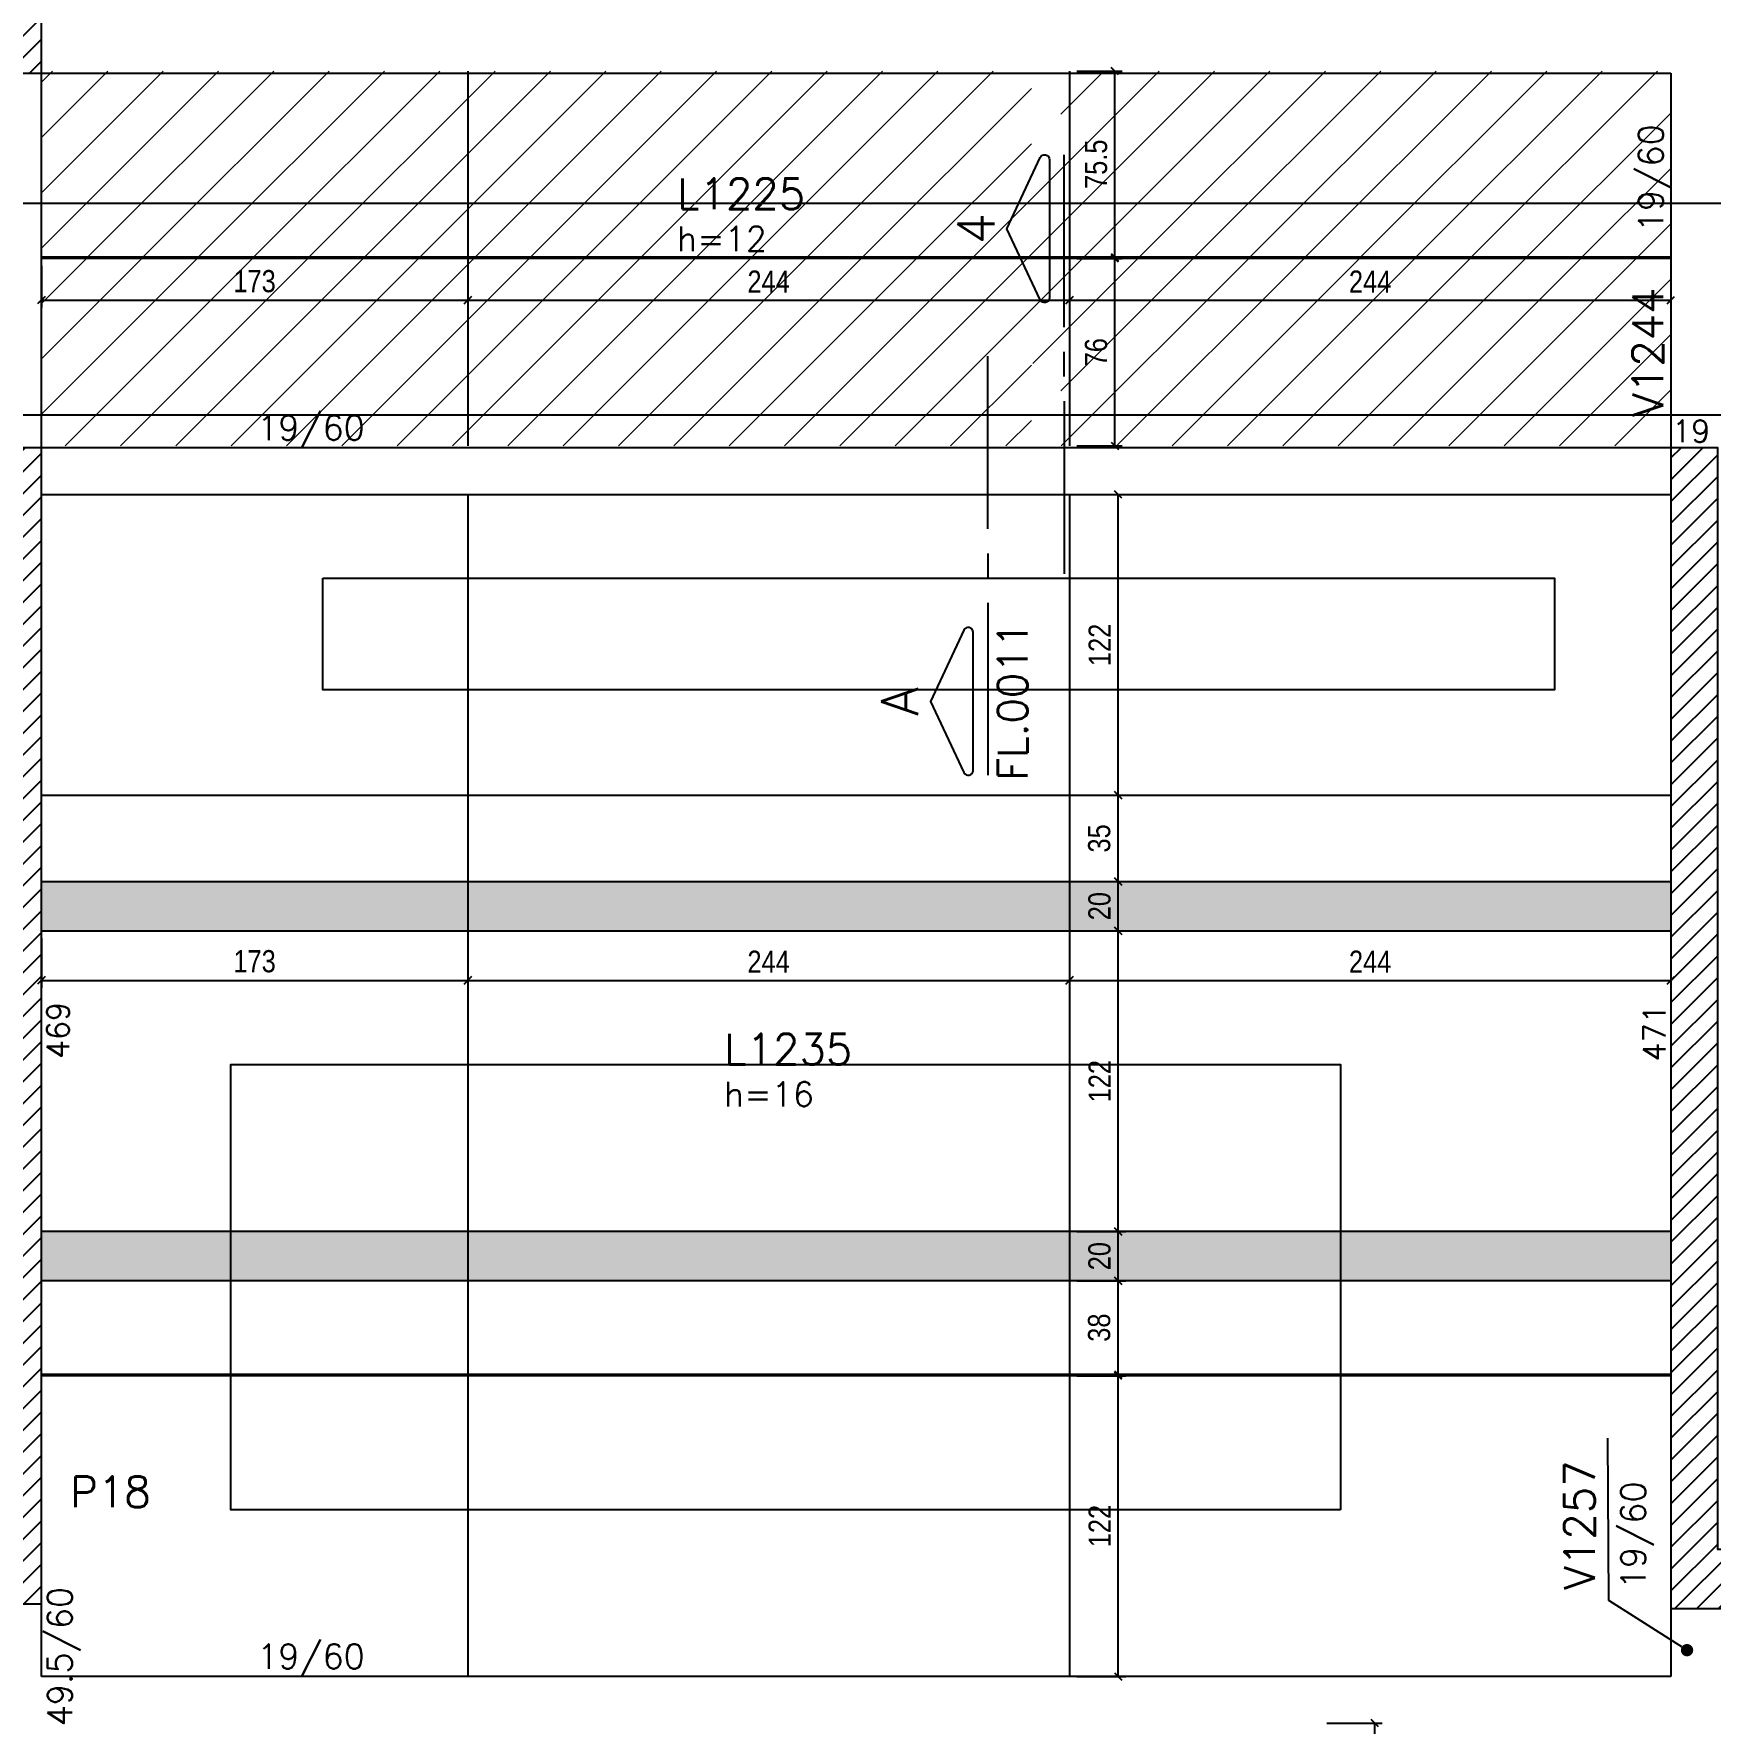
# Model space of a CAD drawing. Extents: x -3557 to 8661, y -614 to 3008.
# Drawn here: x -1396 to -716, y 492 to 1177 of the extents above; entities that cross this region are included whole.
import ezdxf
from ezdxf import colors
from ezdxf.entities.mleader import LeaderData, LeaderLine
from ezdxf.enums import TextEntityAlignment as Align
from ezdxf.math import Vec2, Vec3

# ---------------------------------------------------------------- set-up
doc = ezdxf.new("R2010")
doc.units = 0
for name, color, linetype in [('242', 12, 'Continuous'), ('COTA', 241, 'Continuous'), ('F-AUX-RED', 1, 'Continuous'), ('F-CORTE-INDICAÇÃO', 4, 'Continuous'), ('F-LAJES-DIM', 2, 'Continuous'), ('F-LAJES-NOME', 4, 'Continuous'), ('F-PILARES-DIM', 172, 'Continuous'), ('F-PILARES-HACH', 174, 'Continuous'), ('F-PILARES-NOME', 170, 'Continuous'), ('F-PILARES-S', 170, 'Continuous'), ('F-VIGAS', 3, 'Continuous'), ('F-VIGAS-DIM', 2, 'Continuous'), ('F-VIGAS-NOME', 4, 'Continuous'), ('Painéis', 200, 'Continuous')]:
    doc.layers.add(name, color=color, linetype=linetype)
doc.layers.add('Hachura', color=251, linetype='Continuous', lineweight=9)
doc.styles.add('COTA TECNICA-50', font='techl___.ttf', dxfattribs={"height": 9})
doc.styles.add('MCP', font='romans.shx')
doc.styles.add('ROMANS', font='romans.shx')
doc.styles.get("Standard").update_dxf_attribs({"font": 'arial.ttf'})
doc.dimstyles.new('COTA PAINEL-50', dxfattribs={"dimtxt": 9, "dimasz": 3, "dimexe": 3, "dimexo": 3, "dimgap": 3, "dimtad": 1, "dimdec": 1, "dimzin": 12, "dimdsep": 46, "dimtxsty": 'COTA TECNICA-50', "dimblk1": 'OBLIQUE', "dimblk2": 'OBLIQUE', "dimsah": 1, "dimcen": 0.9, "dimclrd": 4, "dimclre": 4, "dimclrt": 240, "dimadec": 1, "dimazin": 3, "dimtfac": 1, "dimtdec": 1, "dimtmove": 0, "dimatfit": 3, "dimfxl": 1, "dimtolj": 1, "dimtzin": 12, "dimarcsym": 0})
pattern_1 = [(45, (-2007.842, 515.9404), (-4.419417, 4.419417), [])]

# ---------------------------------------------------------------- blocks, each defined once
blk = doc.blocks.new('*U15')
at = {"layer": 'F-CORTE-INDICAÇÃO'}
for p, q in [((70, 0), (0, 0)), ((80, 0), (90, 0)), ((100, 0), (170, 0))]:
    blk.add_line(p, q, dxfattribs=at)
blk.add_lwpolyline([(112, 6, -0.802585), (111.15, 9.81), (140, 23.26), (168.85, 9.81, -0.802585), (168, 6)], format="xyb", close=True, dxfattribs=at)
at = {"layer": 'F-CORTE-INDICAÇÃO', "style": 'ROMANS'}
blk.add_attdef('CORTE', text='', height=15, dxfattribs=at).set_placement((140, 35.76), align=Align.MIDDLE_CENTER)
at = {"layer": 'F-CORTE-INDICAÇÃO', "color": 2, "style": 'ROMANS'}
blk.add_attdef('FOLHA', text='', height=12, dxfattribs=at).set_placement((140, -10), align=Align.MIDDLE_CENTER)
blk = doc.blocks.new('*U8')
at = {"layer": 'F-CORTE-INDICAÇÃO'}
for p, q in [((-100, 0), (-170, 0)), ((-80, 0), (-90, 0)), ((-70, 0), (0, 0))]:
    blk.add_line(p, q, dxfattribs=at)
blk.add_lwpolyline([(-112, 6, 0.802585), (-111.15, 9.81), (-140, 23.26), (-168.85, 9.81, 0.802585), (-168, 6)], format="xyb", close=True, dxfattribs=at)
at = {"layer": 'F-CORTE-INDICAÇÃO', "style": 'ROMANS'}
blk.add_attdef('CORTE', text='', height=15, dxfattribs=at).set_placement((-140, 35.76), align=Align.MIDDLE_CENTER)
at = {"layer": 'F-CORTE-INDICAÇÃO', "color": 2, "style": 'ROMANS'}
blk.add_attdef('FOLHA', text='', height=12, dxfattribs=at).set_placement((-140, -10), align=Align.MIDDLE_CENTER)
blk = doc.blocks.new('_Dot')
at = {"color": 0, "linetype": 'ByBlock', "lineweight": -2}
blk.add_line((-0.5, 0), (-1, 0), dxfattribs=at)
at = {"color": 0, "linetype": 'ByBlock', "const_width": 0.5}
blk.add_lwpolyline([(-0.25, 0, 1), (0.25, 0, 1)], format="xyb", close=True, dxfattribs=at)
blk = doc.blocks.new('_Oblique')
at = {"color": 0, "linetype": 'ByBlock', "lineweight": -2}
blk.add_line((-0.5, -0.5), (0.5, 0.5), dxfattribs=at)
blk = doc.blocks.new('*D177')
at = {"layer": 'COTA', "color": 4, "lineweight": -2, "transparency": 16777216}
for p, q in [((-1392.84, 1083.2), (-1392.84, 1066.28)), ((-1219.84, 1083.2), (-1219.84, 1066.28)), ((-1392.84, 1069.28), (-1219.84, 1069.28))]:
    blk.add_line(p, q, dxfattribs=at)
at = {"layer": 'Defpoints', "color": 0, "transparency": 16777216}
for p in [(-1392.84, 1086.2), (-1219.84, 1086.2), (-1219.84, 1069.28)]:
    blk.add_point(p, dxfattribs=at)
at = {"layer": 'COTA', "color": 4, "lineweight": -2, "transparency": 16777216, "xscale": 3, "yscale": 3, "zscale": 3, "rotation": 180}
blk.add_blockref('_Oblique', (-1392.84, 1069.28), dxfattribs=at)
at = {"layer": 'COTA', "color": 4, "lineweight": -2, "transparency": 16777216, "xscale": 3, "yscale": 3, "zscale": 3}
blk.add_blockref('_Oblique', (-1219.84, 1069.28), dxfattribs=at)
at = {"layer": 'COTA', "color": 240, "transparency": 16777216, "insert": (-1306.34, 1076.97), "char_height": 9, "attachment_point": 5, "style": 'COTA TECNICA-50'}
blk.add_mtext('\\A1;173', dxfattribs=at)
blk = doc.blocks.new('*D178')
at = {"layer": 'COTA', "color": 4, "lineweight": -2, "transparency": 16777216}
for p, q in [((-1219.84, 1083.2), (-1219.84, 1066.28)), ((-975.84, 1083.2), (-975.84, 1066.28)), ((-1219.84, 1069.28), (-975.84, 1069.28))]:
    blk.add_line(p, q, dxfattribs=at)
at = {"layer": 'Defpoints', "color": 0, "transparency": 16777216}
for p in [(-1219.84, 1086.2), (-975.84, 1086.2), (-975.84, 1069.28)]:
    blk.add_point(p, dxfattribs=at)
at = {"layer": 'COTA', "color": 4, "lineweight": -2, "transparency": 16777216, "xscale": 3, "yscale": 3, "zscale": 3, "rotation": 180}
blk.add_blockref('_Oblique', (-1219.84, 1069.28), dxfattribs=at)
at = {"layer": 'COTA', "color": 4, "lineweight": -2, "transparency": 16777216, "xscale": 3, "yscale": 3, "zscale": 3}
blk.add_blockref('_Oblique', (-975.84, 1069.28), dxfattribs=at)
at = {"layer": 'COTA', "color": 240, "transparency": 16777216, "insert": (-1097.84, 1076.84), "char_height": 9, "attachment_point": 5, "style": 'COTA TECNICA-50'}
blk.add_mtext('\\A1;244', dxfattribs=at)
blk = doc.blocks.new('*D179')
at = {"layer": 'COTA', "color": 4, "lineweight": -2, "transparency": 16777216}
for p, q in [((-975.84, 1083.2), (-975.84, 1066.28)), ((-731.84, 1083.2), (-731.84, 1066.28)), ((-975.84, 1069.28), (-731.84, 1069.28))]:
    blk.add_line(p, q, dxfattribs=at)
at = {"layer": 'Defpoints', "color": 0, "transparency": 16777216}
for p in [(-975.84, 1086.2), (-731.84, 1086.2), (-731.84, 1069.28)]:
    blk.add_point(p, dxfattribs=at)
at = {"layer": 'COTA', "color": 4, "lineweight": -2, "transparency": 16777216, "xscale": 3, "yscale": 3, "zscale": 3, "rotation": 180}
blk.add_blockref('_Oblique', (-975.84, 1069.28), dxfattribs=at)
at = {"layer": 'COTA', "color": 4, "lineweight": -2, "transparency": 16777216, "xscale": 3, "yscale": 3, "zscale": 3}
blk.add_blockref('_Oblique', (-731.84, 1069.28), dxfattribs=at)
at = {"layer": 'COTA', "color": 240, "transparency": 16777216, "insert": (-853.84, 1076.84), "char_height": 9, "attachment_point": 5, "style": 'COTA TECNICA-50'}
blk.add_mtext('\\A1;244', dxfattribs=at)
blk = doc.blocks.new('*D180')
at = {"layer": 'COTA', "color": 4, "lineweight": -2, "transparency": 16777216}
for p, q in [((-972.84, 1086.2), (-954.39, 1086.2)), ((-957.39, 1010.2), (-957.39, 1086.2)), ((-972.84, 1010.2), (-954.39, 1010.2))]:
    blk.add_line(p, q, dxfattribs=at)
at = {"layer": 'Defpoints', "color": 0, "transparency": 16777216}
for p in [(-975.84, 1086.2), (-957.39, 1086.2), (-975.84, 1010.2)]:
    blk.add_point(p, dxfattribs=at)
at = {"layer": 'COTA', "color": 4, "lineweight": -2, "transparency": 16777216, "xscale": 3, "yscale": 3, "zscale": 3}
for p, rotation in [((-957.39, 1086.2), 90), ((-957.39, 1010.2), 270)]:
    blk.add_blockref('_Oblique', p, dxfattribs=dict(at, rotation=rotation))
at = {"layer": 'COTA', "color": 240, "transparency": 16777216, "insert": (-964.98, 1048.2), "char_height": 9, "attachment_point": 5, "rotation": 90, "style": 'COTA TECNICA-50'}
blk.add_mtext('\\A1;76', dxfattribs=at)
blk = doc.blocks.new('*D181')
at = {"layer": 'COTA', "color": 4, "lineweight": -2, "transparency": 16777216}
for p, q in [((-972.84, 1162.2), (-954.39, 1162.2)), ((-957.39, 1086.7), (-957.39, 1162.2)), ((-972.84, 1086.7), (-954.39, 1086.7))]:
    blk.add_line(p, q, dxfattribs=at)
at = {"layer": 'Defpoints', "color": 0, "transparency": 16777216}
for p in [(-975.84, 1162.2), (-957.39, 1162.2), (-975.84, 1086.7)]:
    blk.add_point(p, dxfattribs=at)
at = {"layer": 'COTA', "color": 4, "lineweight": -2, "transparency": 16777216, "xscale": 3, "yscale": 3, "zscale": 3}
for p, rotation in [((-957.39, 1162.2), 90), ((-957.39, 1086.7), 270)]:
    blk.add_blockref('_Oblique', p, dxfattribs=dict(at, rotation=rotation))
at = {"layer": 'COTA', "color": 240, "transparency": 16777216, "insert": (-964.98, 1124.45), "char_height": 9, "attachment_point": 5, "rotation": 90, "style": 'COTA TECNICA-50'}
blk.add_mtext('\\A1;75.5', dxfattribs=at)
blk = doc.blocks.new('*D348')
at = {"layer": 'COTA', "color": 4, "lineweight": -2, "transparency": 16777216}
for p, q in [((-871.34, 491.94), (-848.91, 491.94)), ((-851.91, 431.44), (-851.91, 491.94)), ((-871.34, 431.44), (-848.91, 431.44))]:
    blk.add_line(p, q, dxfattribs=at)
at = {"layer": 'Defpoints', "color": 0, "transparency": 16777216}
for p in [(-874.34, 491.94), (-851.91, 491.94), (-874.34, 431.44)]:
    blk.add_point(p, dxfattribs=at)
at = {"layer": 'COTA', "color": 4, "lineweight": -2, "transparency": 16777216, "xscale": 3, "yscale": 3, "zscale": 3}
for p, rotation in [((-851.91, 491.94), 90), ((-851.91, 431.44), 270)]:
    blk.add_blockref('_Oblique', p, dxfattribs=dict(at, rotation=rotation))
at = {"layer": 'COTA', "color": 240, "transparency": 16777216, "insert": (-859.51, 461.69), "char_height": 9, "attachment_point": 5, "rotation": 90, "style": 'COTA TECNICA-50'}
blk.add_mtext('\\A1;60.5', dxfattribs=at)
blk = doc.blocks.new('*D364')
at = {"layer": 'COTA', "color": 4, "lineweight": -2, "transparency": 16777216}
for p, q in [((-1392.84, 810.44), (-1392.84, 790.35)), ((-1219.84, 810.44), (-1219.84, 790.35)), ((-1392.84, 793.35), (-1219.84, 793.35))]:
    blk.add_line(p, q, dxfattribs=at)
at = {"layer": 'Defpoints', "color": 0, "transparency": 16777216}
for p in [(-1392.84, 813.44), (-1219.84, 813.44), (-1219.84, 793.35)]:
    blk.add_point(p, dxfattribs=at)
at = {"layer": 'COTA', "color": 4, "lineweight": -2, "transparency": 16777216, "xscale": 3, "yscale": 3, "zscale": 3, "rotation": 180}
blk.add_blockref('_Oblique', (-1392.84, 793.35), dxfattribs=at)
at = {"layer": 'COTA', "color": 4, "lineweight": -2, "transparency": 16777216, "xscale": 3, "yscale": 3, "zscale": 3}
blk.add_blockref('_Oblique', (-1219.84, 793.35), dxfattribs=at)
at = {"layer": 'COTA', "color": 240, "transparency": 16777216, "insert": (-1306.34, 801.05), "char_height": 9, "attachment_point": 5, "style": 'COTA TECNICA-50'}
blk.add_mtext('\\A1;173', dxfattribs=at)
blk = doc.blocks.new('*D365')
at = {"layer": 'COTA', "color": 4, "lineweight": -2, "transparency": 16777216}
for p, q in [((-1219.84, 810.44), (-1219.84, 790.35)), ((-975.84, 810.44), (-975.84, 790.35)), ((-1219.84, 793.35), (-975.84, 793.35))]:
    blk.add_line(p, q, dxfattribs=at)
at = {"layer": 'Defpoints', "color": 0, "transparency": 16777216}
for p in [(-1219.84, 813.44), (-975.84, 813.44), (-975.84, 793.35)]:
    blk.add_point(p, dxfattribs=at)
at = {"layer": 'COTA', "color": 4, "lineweight": -2, "transparency": 16777216, "xscale": 3, "yscale": 3, "zscale": 3, "rotation": 180}
blk.add_blockref('_Oblique', (-1219.84, 793.35), dxfattribs=at)
at = {"layer": 'COTA', "color": 4, "lineweight": -2, "transparency": 16777216, "xscale": 3, "yscale": 3, "zscale": 3}
blk.add_blockref('_Oblique', (-975.84, 793.35), dxfattribs=at)
at = {"layer": 'COTA', "color": 240, "transparency": 16777216, "insert": (-1097.84, 800.91), "char_height": 9, "attachment_point": 5, "style": 'COTA TECNICA-50'}
blk.add_mtext('\\A1;244', dxfattribs=at)
blk = doc.blocks.new('*D366')
at = {"layer": 'COTA', "color": 4, "lineweight": -2, "transparency": 16777216}
for p, q in [((-975.84, 810.44), (-975.84, 790.35)), ((-731.84, 810.44), (-731.84, 790.35)), ((-975.84, 793.35), (-731.84, 793.35))]:
    blk.add_line(p, q, dxfattribs=at)
at = {"layer": 'Defpoints', "color": 0, "transparency": 16777216}
for p in [(-975.84, 813.44), (-731.84, 813.44), (-731.84, 793.35)]:
    blk.add_point(p, dxfattribs=at)
at = {"layer": 'COTA', "color": 4, "lineweight": -2, "transparency": 16777216, "xscale": 3, "yscale": 3, "zscale": 3, "rotation": 180}
blk.add_blockref('_Oblique', (-975.84, 793.35), dxfattribs=at)
at = {"layer": 'COTA', "color": 4, "lineweight": -2, "transparency": 16777216, "xscale": 3, "yscale": 3, "zscale": 3}
blk.add_blockref('_Oblique', (-731.84, 793.35), dxfattribs=at)
at = {"layer": 'COTA', "color": 240, "transparency": 16777216, "insert": (-853.84, 800.91), "char_height": 9, "attachment_point": 5, "style": 'COTA TECNICA-50'}
blk.add_mtext('\\A1;244', dxfattribs=at)
blk = doc.blocks.new('*D367')
at = {"layer": 'COTA', "color": 4, "lineweight": -2, "transparency": 16777216}
for p, q in [((-972.84, 632.94), (-953, 632.94)), ((-956, 510.94), (-956, 632.94)), ((-972.84, 510.94), (-953, 510.94))]:
    blk.add_line(p, q, dxfattribs=at)
at = {"layer": 'Defpoints', "color": 0, "transparency": 16777216}
for p in [(-975.84, 632.94), (-956, 632.94), (-975.84, 510.94)]:
    blk.add_point(p, dxfattribs=at)
at = {"layer": 'COTA', "color": 4, "lineweight": -2, "transparency": 16777216, "xscale": 3, "yscale": 3, "zscale": 3}
for p, rotation in [((-956, 632.94), 90), ((-956, 510.94), 270)]:
    blk.add_blockref('_Oblique', p, dxfattribs=dict(at, rotation=rotation))
at = {"layer": 'COTA', "color": 240, "transparency": 16777216, "insert": (-963.55, 571.94), "char_height": 9, "attachment_point": 5, "rotation": 90, "style": 'COTA TECNICA-50'}
blk.add_mtext('\\A1;122', dxfattribs=at)
blk = doc.blocks.new('*D368')
at = {"layer": 'COTA', "color": 4, "lineweight": -2, "transparency": 16777216}
for p, q in [((-972.84, 671.44), (-953, 671.44)), ((-956, 633.44), (-956, 671.44)), ((-972.84, 633.44), (-953, 633.44))]:
    blk.add_line(p, q, dxfattribs=at)
at = {"layer": 'Defpoints', "color": 0, "transparency": 16777216}
for p in [(-975.84, 671.44), (-956, 671.44), (-975.84, 633.44)]:
    blk.add_point(p, dxfattribs=at)
at = {"layer": 'COTA', "color": 4, "lineweight": -2, "transparency": 16777216, "xscale": 3, "yscale": 3, "zscale": 3}
for p, rotation in [((-956, 671.44), 90), ((-956, 633.44), 270)]:
    blk.add_blockref('_Oblique', p, dxfattribs=dict(at, rotation=rotation))
at = {"layer": 'COTA', "color": 240, "transparency": 16777216, "insert": (-963.72, 652.44), "char_height": 9, "attachment_point": 5, "rotation": 90, "style": 'COTA TECNICA-50'}
blk.add_mtext('\\A1;38', dxfattribs=at)
blk = doc.blocks.new('*D369')
at = {"layer": 'COTA', "color": 4, "lineweight": -2, "transparency": 16777216}
for p, q in [((-972.84, 691.44), (-953, 691.44)), ((-956, 671.44), (-956, 691.44)), ((-972.84, 671.44), (-953, 671.44))]:
    blk.add_line(p, q, dxfattribs=at)
at = {"layer": 'Defpoints', "color": 0, "transparency": 16777216}
for p in [(-975.84, 691.44), (-956, 691.44), (-975.84, 671.44)]:
    blk.add_point(p, dxfattribs=at)
at = {"layer": 'COTA', "color": 4, "lineweight": -2, "transparency": 16777216, "xscale": 3, "yscale": 3, "zscale": 3}
for p, rotation in [((-956, 691.44), 90), ((-956, 671.44), 270)]:
    blk.add_blockref('_Oblique', p, dxfattribs=dict(at, rotation=rotation))
at = {"layer": 'COTA', "color": 240, "transparency": 16777216, "insert": (-963.59, 681.44), "char_height": 9, "attachment_point": 5, "rotation": 90, "style": 'COTA TECNICA-50'}
blk.add_mtext('\\A1;20', dxfattribs=at)
blk = doc.blocks.new('*D370')
at = {"layer": 'COTA', "color": 4, "lineweight": -2, "transparency": 16777216}
for p, q in [((-972.84, 813.44), (-953, 813.44)), ((-956, 691.44), (-956, 813.44)), ((-972.84, 691.44), (-953, 691.44))]:
    blk.add_line(p, q, dxfattribs=at)
at = {"layer": 'Defpoints', "color": 0, "transparency": 16777216}
for p in [(-975.84, 813.44), (-956, 813.44), (-975.84, 691.44)]:
    blk.add_point(p, dxfattribs=at)
at = {"layer": 'COTA', "color": 4, "lineweight": -2, "transparency": 16777216, "xscale": 3, "yscale": 3, "zscale": 3}
for p, rotation in [((-956, 813.44), 90), ((-956, 691.44), 270)]:
    blk.add_blockref('_Oblique', p, dxfattribs=dict(at, rotation=rotation))
at = {"layer": 'COTA', "color": 240, "transparency": 16777216, "insert": (-963.55, 752.44), "char_height": 9, "attachment_point": 5, "rotation": 90, "style": 'COTA TECNICA-50'}
blk.add_mtext('\\A1;122', dxfattribs=at)
blk = doc.blocks.new('*D389')
at = {"layer": 'COTA', "color": 4, "lineweight": -2, "transparency": 16777216}
for p, q in [((-972.84, 833.44), (-953, 833.44)), ((-956, 813.44), (-956, 833.44)), ((-972.84, 813.44), (-953, 813.44))]:
    blk.add_line(p, q, dxfattribs=at)
at = {"layer": 'Defpoints', "color": 0, "transparency": 16777216}
for p in [(-975.84, 833.44), (-956, 833.44), (-975.84, 813.44)]:
    blk.add_point(p, dxfattribs=at)
at = {"layer": 'COTA', "color": 4, "lineweight": -2, "transparency": 16777216, "xscale": 3, "yscale": 3, "zscale": 3}
for p, rotation in [((-956, 833.44), 90), ((-956, 813.44), 270)]:
    blk.add_blockref('_Oblique', p, dxfattribs=dict(at, rotation=rotation))
at = {"layer": 'COTA', "color": 240, "transparency": 16777216, "insert": (-963.59, 823.44), "char_height": 9, "attachment_point": 5, "rotation": 90, "style": 'COTA TECNICA-50'}
blk.add_mtext('\\A1;20', dxfattribs=at)
blk = doc.blocks.new('*D390')
at = {"layer": 'COTA', "color": 4, "lineweight": -2, "transparency": 16777216}
for p, q in [((-972.84, 868.44), (-953, 868.44)), ((-956, 833.44), (-956, 868.44)), ((-972.84, 833.44), (-953, 833.44))]:
    blk.add_line(p, q, dxfattribs=at)
at = {"layer": 'Defpoints', "color": 0, "transparency": 16777216}
for p in [(-975.84, 868.44), (-956, 868.44), (-975.84, 833.44)]:
    blk.add_point(p, dxfattribs=at)
at = {"layer": 'COTA', "color": 4, "lineweight": -2, "transparency": 16777216, "xscale": 3, "yscale": 3, "zscale": 3}
for p, rotation in [((-956, 868.44), 90), ((-956, 833.44), 270)]:
    blk.add_blockref('_Oblique', p, dxfattribs=dict(at, rotation=rotation))
at = {"layer": 'COTA', "color": 240, "transparency": 16777216, "insert": (-963.7, 850.94), "char_height": 9, "attachment_point": 5, "rotation": 90, "style": 'COTA TECNICA-50'}
blk.add_mtext('\\A1;35', dxfattribs=at)
blk = doc.blocks.new('*D391')
at = {"layer": 'COTA', "color": 4, "lineweight": -2, "transparency": 16777216}
for p, q in [((-972.84, 990.44), (-953, 990.44)), ((-956, 868.44), (-956, 990.44)), ((-972.84, 868.44), (-953, 868.44))]:
    blk.add_line(p, q, dxfattribs=at)
at = {"layer": 'Defpoints', "color": 0, "transparency": 16777216}
for p in [(-975.84, 990.44), (-956, 990.44), (-975.84, 868.44)]:
    blk.add_point(p, dxfattribs=at)
at = {"layer": 'COTA', "color": 4, "lineweight": -2, "transparency": 16777216, "xscale": 3, "yscale": 3, "zscale": 3}
for p, rotation in [((-956, 990.44), 90), ((-956, 868.44), 270)]:
    blk.add_blockref('_Oblique', p, dxfattribs=dict(at, rotation=rotation))
at = {"layer": 'COTA', "color": 240, "transparency": 16777216, "insert": (-963.55, 929.44), "char_height": 9, "attachment_point": 5, "rotation": 90, "style": 'COTA TECNICA-50'}
blk.add_mtext('\\A1;122', dxfattribs=at)

msp = doc.modelspace()

# ---------------------------------------------------------------- hatches: boundary and pattern name
at = {"layer": 'F-PILARES-HACH', "linetype": 'Continuous'}
h = msp.add_hatch(dxfattribs=at)
h.set_pattern_fill('ANSI31', color=256, scale=50, style=0)
h.set_pattern_definition(pattern_1)
h.paths.add_polyline_path([(-1411.84, 1161.44), (-1392.84, 1161.44), (-1392.84, 1399.44), (-1411.84, 1399.44)], flags=16)
h = msp.add_hatch(dxfattribs=at)
h.set_pattern_fill('ANSI31', color=256, scale=50, style=0)
h.set_pattern_definition(pattern_1)
h.paths.add_polyline_path([(-1392.84, 540.44), (-1392.84, 1009.44), (-1411.84, 1009.44), (-1411.84, 559.44), (-1631.84, 559.44), (-1631.84, 540.44)], flags=16)
h = msp.add_hatch(dxfattribs=at)
h.set_pattern_fill('ANSI31', color=256, scale=50, style=0)
h.set_pattern_definition(pattern_1)
h.paths.add_polyline_path([(-731.84, 538.44), (-493.84, 538.44), (-493.84, 562.44), (-712.84, 562.44), (-712.84, 1009.44), (-731.84, 1009.44)], flags=16)
at = {"layer": 'Hachura', "linetype": 'ByBlock'}
h = msp.add_hatch(dxfattribs=at)
h.set_pattern_fill('ANSI31', color=256, scale=5)
h.set_pattern_definition([(45, (-6159.39, -39.161), (-11.22532, 11.22532), [])])
h.paths.add_polyline_path([(-1392.84, 1086.2), (-1392.84, 1010.2), (-1219.84, 1010.2), (-1219.84, 1086.2)])
h.paths.add_polyline_path([(-1219.84, 1086.2), (-1219.84, 1010.2), (-991.25, 1010.2), (-991.25, 1043.55), (-991.25, 1043.55), (-979.25, 1043.55), (-979.25, 1010.2), (-975.84, 1010.2), (-975.84, 1086.2)])
h.paths.add_polyline_path([(-731.84, 1010.2), (-731.84, 1086.2), (-975.84, 1086.2), (-975.84, 1010.2), (-931.25, 1010.2)])
h.paths.add_polyline_path([(-731.84, 1086.7), (-731.84, 1162.2), (-975.84, 1162.2), (-975.84, 1086.7)])
h.paths.add_polyline_path([(-979.25, 1128.85), (-991.25, 1128.85), (-991.25, 1162.2), (-1219.84, 1162.2), (-1219.84, 1086.7), (-975.84, 1086.7), (-975.84, 1162.2), (-979.25, 1162.2)])
h.paths.add_polyline_path([(-1281.96, 1120.33), (-1219.84, 1120.33), (-1219.84, 1162.2), (-1392.84, 1162.2), (-1392.84, 1086.7), (-1219.84, 1086.7), (-1219.84, 1120.33)])
at = {"layer": 'Hachura'}
h = msp.add_hatch(color=256, dxfattribs=at)
h.dxf.hatch_style = 1
h.paths.add_polyline_path([(-1219.84, 813.44), (-1219.84, 833.44), (-1392.84, 833.44), (-1392.84, 813.44)])
h.paths.add_polyline_path([(-1219.84, 833.44), (-1219.84, 813.44), (-975.84, 813.44), (-975.84, 833.44)])
h.paths.add_polyline_path([(-731.84, 813.44), (-731.84, 833.44), (-975.84, 833.44), (-975.84, 813.44)])
h.paths.add_polyline_path([(-731.84, 671.44), (-731.84, 691.44), (-975.84, 691.44), (-975.84, 671.44)])
h.paths.add_polyline_path([(-1219.84, 691.44), (-1219.84, 671.44), (-975.84, 671.44), (-975.84, 691.44)])
h.paths.add_polyline_path([(-1219.84, 671.44), (-1219.84, 691.44), (-1392.84, 691.44), (-1392.84, 671.44)])

# ---------------------------------------------------------------- linework, layer by layer
at = {"layer": '242', "linetype": 'Continuous'}
msp.add_line((-722.34, 550.44), (-722.34, 550.44), dxfattribs=at)
at = {"layer": 'COTA'}
for points in [[(-2505.96, 1108.63), (1158.32, 1108.63), (1158.32, 1022.68), (-2505.96, 1022.68)], [(-1278.7, 956.5), (-779.02, 956.5), (-779.02, 911.19), (-1278.7, 911.19)], [(-865.82, 578.57), (-1315.98, 578.57), (-1315.98, 759.15), (-865.82, 759.15)]]:
    msp.add_lwpolyline(points, close=True, dxfattribs=at)
at = {"layer": 'F-PILARES-S', "linetype": 'Continuous'}
for points in [[(-1411.84, 1161.44), (-1392.84, 1161.44), (-1392.84, 1399.44), (-1411.84, 1399.44), (-1411.84, 1161.44)], [(-1392.84, 540.44), (-1392.84, 1009.44), (-1411.84, 1009.44), (-1411.84, 559.44), (-1631.84, 559.44), (-1631.84, 540.44), (-1392.84, 540.44)], [(-731.84, 538.44), (-493.84, 538.44), (-493.84, 562.44), (-712.84, 562.44), (-712.84, 1009.44), (-731.84, 1009.44), (-731.84, 538.44)]]:
    msp.add_lwpolyline(points, dxfattribs=at)
at = {"layer": 'F-VIGAS'}
for points in [[(-1392.84, 1009.44), (-1392.84, 1161.44)], [(-1392.84, 1161.44), (-731.84, 1161.44)], [(-731.84, 1161.44), (-731.84, 1009.44)], [(-731.84, 1009.44), (-1392.84, 1009.44)], [(-1392.84, 990.44), (-731.84, 990.44)], [(-1392.84, 510.94), (-1392.84, 540.44)], [(-731.84, 538.44), (-731.84, 510.94)], [(-731.84, 510.94), (-1392.84, 510.94)]]:
    msp.add_lwpolyline(points, dxfattribs=at)
at = {"layer": 'Painéis'}
for points in [[(-1219.84, 1162.2), (-1219.84, 1010.2)], [(-975.84, 1162.2), (-975.84, 1010.2)], [(-731.84, 1086.7), (-1392.84, 1086.7)], [(-731.84, 1086.2), (-1392.84, 1086.2)], [(-1219.84, 990.44), (-1219.84, 510.94)], [(-975.84, 990.44), (-975.84, 510.94)], [(-1392.84, 868.44), (-731.84, 868.44)], [(-1392.84, 833.44), (-731.84, 833.44)], [(-1392.84, 813.44), (-731.84, 813.44)], [(-731.84, 691.44), (-1392.84, 691.44)], [(-731.84, 671.44), (-1392.84, 671.44)], [(-731.84, 633.44), (-1392.84, 633.44)], [(-731.84, 632.94), (-1392.84, 632.94)]]:
    msp.add_lwpolyline(points, dxfattribs=at)

# ---------------------------------------------------------------- block references
at = {"layer": 'F-CORTE-INDICAÇÃO', "linetype": 'Continuous'}
ref = msp.add_blockref('*U15', (-977.91, 958.3), dxfattribs=dict(at, rotation=90))
ref.add_attrib('CORTE', '4', dxfattribs={"height": 15, "rotation": 90, "style": 'ROMANS'}).set_placement((-1013.68, 1098.3), align=Align.MIDDLE_CENTER)
at = {"layer": 'F-CORTE-INDICAÇÃO', "linetype": 'Continuous', "rotation": 90}
msp.add_blockref('*U8', (-1008.87, 1046.54), dxfattribs=at).add_auto_attribs({'FOLHA': 'FL.0011', 'CORTE': 'A'})

# ---------------------------------------------------------------- texts
at = {"layer": 'F-LAJES-DIM', "linetype": 'Continuous', "style": 'MCP'}
for s, p in [('h=12', (-1134.97, 1089.22)), ('h=16', (-1115.89, 742.17))]:
    msp.add_text(s, height=10, dxfattribs=at).set_placement(p)
at = {"layer": 'F-LAJES-NOME', "linetype": 'Continuous', "style": 'MCP'}
for s, p in [('L1225', (-1134.97, 1106.22)), ('L1235', (-1115.89, 759.17))]:
    msp.add_text(s, height=12.5, dxfattribs=at).set_placement(p)
at = {"layer": 'F-PILARES-DIM', "linetype": 'Continuous', "style": 'MCP'}
msp.add_text('19', height=9, dxfattribs=at).set_placement((-731.34, 1011.69))
for s, p in [('469', (-1381.59, 761.44)), ('471', (-734.09, 760.44))]:
    msp.add_text(s, height=9, rotation=90, dxfattribs=at).set_placement(p)
at = {"layer": 'F-PILARES-NOME', "linetype": 'Continuous', "style": 'MCP'}
msp.add_text('P18', height=12.5, dxfattribs=at).set_placement((-1381.15, 579.61))
at = {"layer": 'F-VIGAS-DIM', "linetype": 'Continuous', "style": 'MCP'}
for s, p in [('19/60', (-734.97, 1096.94)), ('19/60', (-742.11, 546.35)), ('49.5/60', (-1380.34, 490.69))]:
    msp.add_text(s, height=10, rotation=90, dxfattribs=at).set_placement(p)
for p in [(-1305.34, 1012.57), (-1305.34, 514.07)]:
    msp.add_text('19/60', height=10, dxfattribs=at).set_placement(p)
at = {"layer": 'F-VIGAS-NOME', "linetype": 'Continuous', "style": 'MCP'}
for s, p in [('V1244', (-734.97, 1021.94)), ('V1257', (-762.63, 546.08))]:
    msp.add_text(s, height=12.5, rotation=90, dxfattribs=at).set_placement(p)

# ---------------------------------------------------------------- dimensions: what is measured, and where the dimension line sits
at = {"layer": 'COTA'}
for base, p1, p2, picture, middle in [((-957.39, 1162.2), (-975.84, 1086.7), (-975.84, 1162.2), '*D181', (-964.98, 1124.45)), ((-956, 990.44), (-975.84, 868.44), (-975.84, 990.44), '*D391', (-963.55, 929.44)), ((-956, 868.44), (-975.84, 833.44), (-975.84, 868.44), '*D390', (-963.7, 850.94)), ((-956, 833.44), (-975.84, 813.44), (-975.84, 833.44), '*D389', (-963.59, 823.44)), ((-956, 813.44), (-975.84, 691.44), (-975.84, 813.44), '*D370', (-963.55, 752.44)), ((-956, 691.44), (-975.84, 671.44), (-975.84, 691.44), '*D369', (-963.59, 681.44))]:
    dim = msp.add_linear_dim(base=base, p1=p1, p2=p2, angle=90, dimstyle='COTA PAINEL-50', override={"dimtmove": 1}, dxfattribs=at)
    dim.commit()
    dim.dimension.update_dxf_attribs({"geometry": picture, "text_midpoint": middle})
for base, p1, p2, picture, middle in [((-1219.84, 1069.28), (-1392.84, 1086.2), (-1219.84, 1086.2), '*D177', (-1306.34, 1076.97)), ((-1219.84, 793.35), (-1392.84, 813.44), (-1219.84, 813.44), '*D364', (-1306.34, 801.05))]:
    dim = msp.add_linear_dim(base=base, p1=p1, p2=p2, dimstyle='COTA PAINEL-50', dxfattribs=at)
    dim.commit()
    dim.dimension.update_dxf_attribs({"geometry": picture, "text_midpoint": middle})
for base, p1, p2, picture, middle in [((-975.84, 1069.28), (-1219.84, 1086.2), (-975.84, 1086.2), '*D178', (-1097.84, 1076.84)), ((-731.84, 1069.28), (-975.84, 1086.2), (-731.84, 1086.2), '*D179', (-853.84, 1076.84)), ((-975.84, 793.35), (-1219.84, 813.44), (-975.84, 813.44), '*D365', (-1097.84, 800.91)), ((-731.84, 793.35), (-975.84, 813.44), (-731.84, 813.44), '*D366', (-853.84, 800.91))]:
    dim = msp.add_linear_dim(base=base, p1=p1, p2=p2, dimstyle='COTA PAINEL-50', override={"dimtmove": 1}, dxfattribs=at)
    dim.commit()
    dim.dimension.update_dxf_attribs({"geometry": picture, "text_midpoint": middle})
for base, p1, p2, picture, middle in [((-957.39, 1086.2), (-975.84, 1010.2), (-975.84, 1086.2), '*D180', (-964.98, 1048.2)), ((-956, 671.44), (-975.84, 633.44), (-975.84, 671.44), '*D368', (-963.72, 652.44)), ((-956, 632.94), (-975.84, 510.94), (-975.84, 632.94), '*D367', (-963.55, 571.94)), ((-851.91, 491.94), (-874.34, 431.44), (-874.34, 491.94), '*D348', (-859.51, 461.69))]:
    dim = msp.add_linear_dim(base=base, p1=p1, p2=p2, angle=90, dimstyle='COTA PAINEL-50', dxfattribs=at)
    dim.commit()
    dim.dimension.update_dxf_attribs({"geometry": picture, "text_midpoint": middle})

# ---------------------------------------------------------------- leaders
at = {"layer": 'F-AUX-RED', "linetype": 'Continuous'}
ml = msp.add_multileader_mtext('Standard', dxfattribs=at)
ml.set_content('', color=256)
ml.set_leader_properties()
ml.set_arrow_properties(name='DOT')
ml.build(insert=Vec2(0, 0))
ml.multileader.update_dxf_attribs({"text_right_attachment_type": 6, "text_top_attachment_type": 0, "text_bottom_attachment_type": 0, "dogleg_length": 0.36, "arrow_head_size": 5})
ctx = ml.context
ctx.base_point, ctx.char_height, ctx.arrow_head_size, ctx.landing_gap_size, ctx.plane_origin, ctx.plane_x_axis, ctx.plane_y_axis = Vec3(-757.4, 607.54), 0.18, 5, 0.09, Vec3(-725.3, 521.6), Vec3(-0.005912, 0.999983), Vec3(-0.999983, -0.005912)
ctx.right_attachment = 6
notes = []
notes.append((ctx, [(0, (1, 1, 0), (-757.01, 541.69), (-0.005912, 0.999983), 65.85, [(0, [(-725.3, 521.6)], 256, [])])]))
ctx.mtext.insert, ctx.mtext.text_direction, ctx.mtext.rotation, ctx.mtext.flow_direction = Vec3(-757.31, 607.63), Vec3(0.005912, -0.999983), 4.718301, 5
for ctx, leaders in notes:
    for number, flags, end, landing, length, lines in leaders:
        leader = LeaderData()
        leader.index, (leader.has_last_leader_line, leader.has_dogleg_vector, leader.attachment_direction) = number, flags
        leader.last_leader_point, leader.dogleg_vector, leader.dogleg_length = Vec3(end), Vec3(landing), length
        for number, points, colour, breaks in lines:
            line = LeaderLine()
            line.index, line.vertices, line.color, line.breaks = number, Vec3.list(points), colors.encode_raw_color(colour), breaks
            leader.lines.append(line)
        ctx.leaders.append(leader)

doc.saveas('drawing.dxf')
